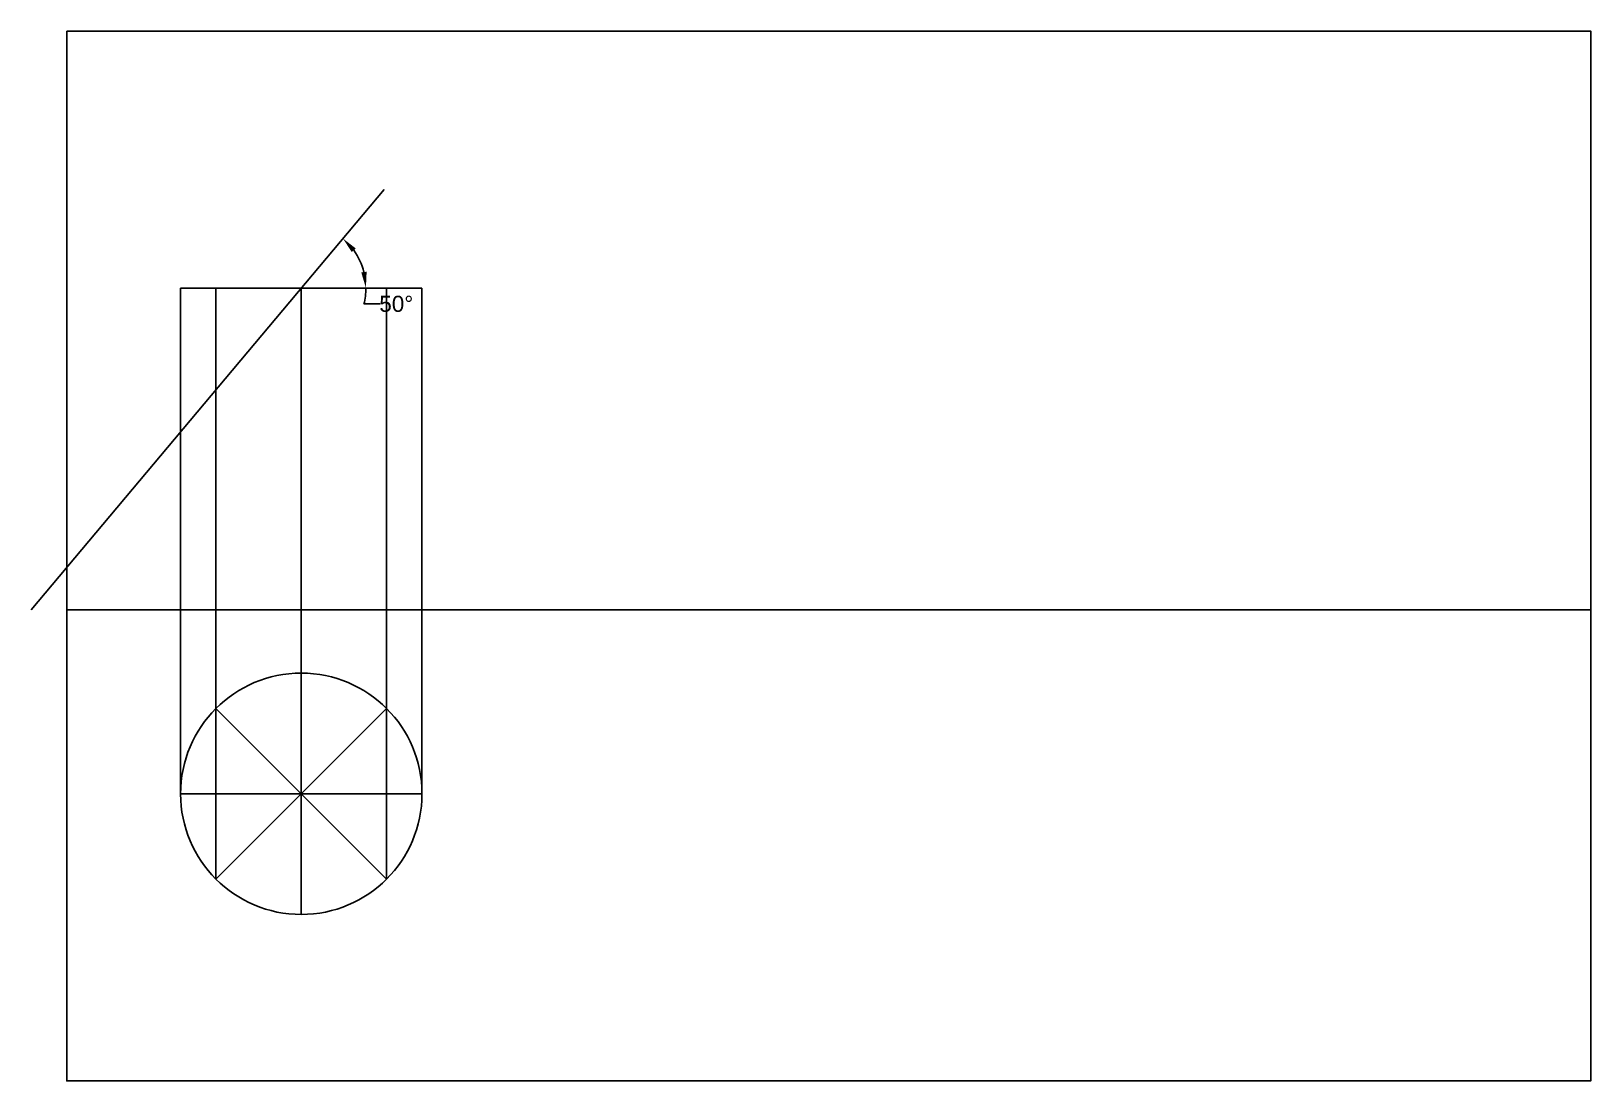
# Paper-space layout 'Layout3' of a CAD drawing. Header units: inches, sheet in millimetres. Extents: x -5 to 286, y 2 to 198.
import ezdxf

# ---------------------------------------------------------------- set-up
doc = ezdxf.new("R2010")
doc.units = ezdxf.units.IN
doc.header["$MEASUREMENT"] = 0
doc.styles.get("Standard").update_dxf_attribs({"font": 'arial.ttf'})
doc.dimstyles.get("Standard").update_dxf_attribs({"dimtxt": 3, "dimasz": 3, "dimexe": 0.18, "dimexo": 0.0625, "dimgap": 0.09, "dimtad": 0, "dimtih": 1, "dimtoh": 1, "dimdec": 1, "dimzin": 0, "dimdsep": 46, "dimtxsty": 'Standard', "dimcen": 0.09, "dimadec": 0, "dimazin": 0, "dimtfac": 1, "dimtdec": 1, "dimtofl": 0, "dimtmove": 0, "dimatfit": 3, "dimfxl": 1, "dimtolj": 1, "dimtzin": 0, "dimarcsym": 0})

# ---------------------------------------------------------------- blocks, each defined once
blk = doc.blocks.new('*U35')
blk.add_line((0, 11.25), (0, -11.25))
blk = doc.blocks.new('*U36')
at = {"color": 0, "linetype": 'ByBlock', "lineweight": -2, "transparency": 16777216}
blk.add_blockref('*U35', (45.4, 67.21), dxfattribs=at)
for p, rotation in [((37.44, 63.91), 45.00000000000001), ((53.35, 63.91), 315), ((34.15, 55.96), 90), ((37.44, 48.01), 135), ((45.4, 44.71), 180), ((53.35, 48.01), 225), ((56.65, 55.96), 270)]:
    blk.add_blockref('*U35', p, dxfattribs=dict(at, rotation=rotation))
blk = doc.blocks.new('*D37')
at = {"color": 0, "lineweight": -2, "transparency": 16777216}
blk.add_line((57.08, 147.32), (60.08, 147.32), dxfattribs=at)
for start, end in [(14.2962, 35.7038), (345.7038, 0)]:
    blk.add_arc((45.4, 150.29), 12.05, start, end, dxfattribs=at)
at = {"color": 0, "transparency": 16777216}
for points in [[(54.82, 156.99), (55.55, 157.67), (53.15, 159.53)], [(57.58, 153.33), (56.58, 153.21), (57.45, 150.29)]]:
    blk.add_solid(points, dxfattribs=at)
at = {"layer": 'Defpoints', "color": 0, "transparency": 16777216}
for p in [(60.83, 168.69), (55.47, 156.92), (22.9, 150.29), (67.9, 150.29), (-4.95, 90.29)]:
    blk.add_point(p, dxfattribs=at)
at = {"color": 0, "transparency": 16777216, "insert": (63.11, 147.32), "char_height": 3, "attachment_point": 5}
blk.add_mtext('\\A1;50°', dxfattribs=at)

psp = doc.layouts.new('Layout3')

# ---------------------------------------------------------------- linework, layer by layer
for p, q in [((-4.95, 90.29), (60.83, 168.69)), ((22.9, 150.29), (22.9, 90.29)), ((22.9, 150.29), (67.9, 150.29)), ((29.49, 90.29), (29.49, 150.29)), ((45.4, 90.29), (45.4, 150.29)), ((61.31, 90.29), (61.31, 150.29)), ((67.9, 90.29), (67.9, 150.29)), ((1.67, 90.29), (285.78, 90.29)), ((22.9, 55.96), (22.9, 90.29)), ((67.9, 90.29), (22.9, 90.29)), ((29.49, 40.05), (29.49, 90.29)), ((45.4, 78.46), (45.4, 90.29)), ((61.31, 40.05), (61.31, 90.29)), ((67.9, 55.96), (67.9, 90.29))]:
    psp.add_line(p, q)
psp.add_lwpolyline([(1.67, 198.19), (285.78, 198.19), (285.78, 2.43), (1.67, 2.43)], close=True)
psp.add_circle((45.4, 55.96), 22.5)

# ---------------------------------------------------------------- block references
psp.add_blockref('*U36', (0, 0))

# ---------------------------------------------------------------- dimensions: what is measured, and where the dimension line sits
dim = psp.add_angular_dim_2l(base=(55.47, 156.92), line1=((22.9, 150.29), (67.9, 150.29)), line2=((-4.95, 90.29), (60.83, 168.69)), dimstyle='Standard')
dim.commit()
dim.dimension.update_dxf_attribs({"geometry": '*D37', "text_midpoint": (63.11, 147.32)})

doc.saveas('drawing.dxf')
